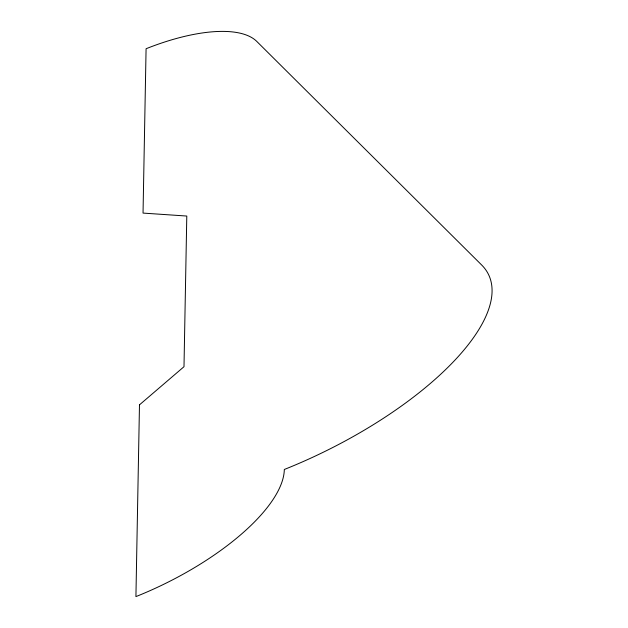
<?xml version="1.0" encoding="UTF-8"?>
<svg xmlns="http://www.w3.org/2000/svg" width="628" height="628" viewBox="0 0 628 628"><rect width="100%" height="100%" fill="white"/><g stroke="black" fill="none" stroke-linecap="round" stroke-linejoin="round"><path stroke-width="0.94" d="M139.479 404.848L135.923 596.6A160.988 62.125 -26.1 0 0 284.319 469.477A225.381 86.978 -26.1 0 0 481.652 264.992L256.813 41.456A128.787 49.698 -26.1 0 0 146.081 48.733L143.035 213.088L186.791 216.048L183.996 366.705L139.479 404.848"/></g></svg>
